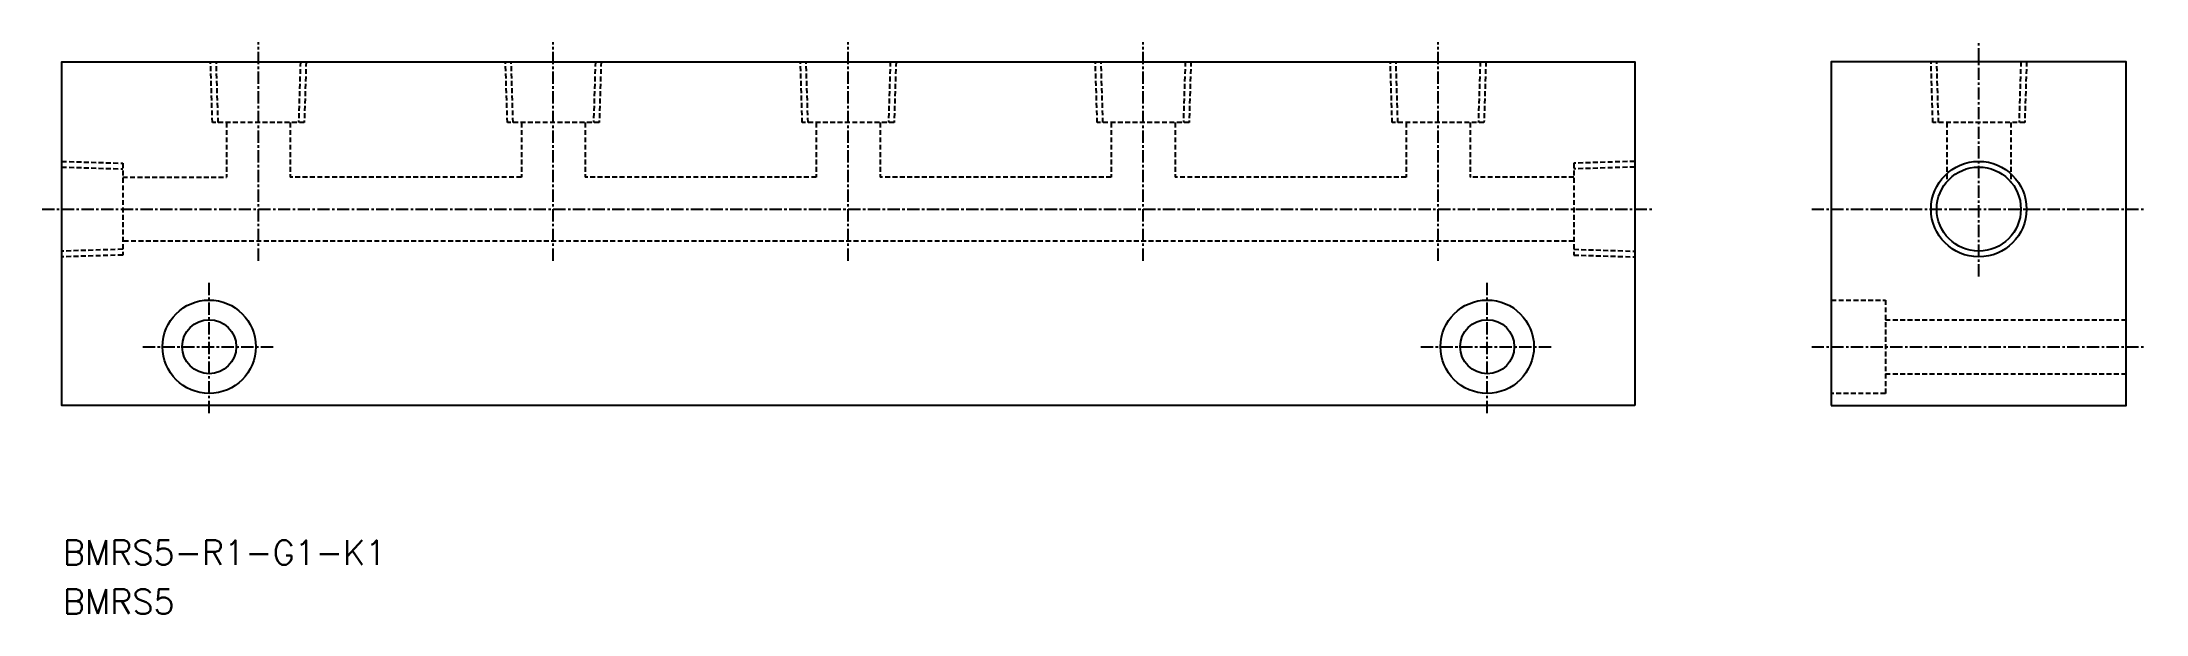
# Model space of a CAD drawing. Extents: x 35 to 249, y 66 to 124.
import ezdxf
from ezdxf.enums import TextEntityAlignment as Align

# ---------------------------------------------------------------- set-up
doc = ezdxf.new("R2010")
doc.units = 0
doc.linetypes.add('CENTER', pattern=[2, 1.25, -0.25, 0.25, -0.25])
doc.linetypes.add('DASHED', pattern=[0.75, 0.5, -0.25])
doc.layers.get('0').update_dxf_attribs({"linetype": 'CONTINUOUS'})
doc.layers.add('CENTER', color=1, linetype='CENTER')
doc.styles.get("Standard").update_dxf_attribs({"font": 'txt.shx', "bigfont": 'extfont.shx'})

msp = doc.modelspace()

# ---------------------------------------------------------------- linework, layer by layer
at = {"color": 3, "linetype": 'DASHED'}
for p, q in [((52.33, 116.3), (52.14, 122.5)), ((52.91, 116.3), (52.72, 122.5)), ((61.28, 122.5), (61.09, 116.3)), ((61.86, 122.5), (61.67, 116.3)), ((82.33, 116.3), (82.14, 122.5)), ((82.91, 116.3), (82.72, 122.5)), ((91.28, 122.5), (91.09, 116.3)), ((91.86, 122.5), (91.67, 116.3)), ((112.33, 116.3), (112.14, 122.5)), ((112.91, 116.3), (112.72, 122.5)), ((121.28, 122.5), (121.09, 116.3)), ((121.86, 122.5), (121.67, 116.3)), ((142.33, 116.3), (142.14, 122.5)), ((142.91, 116.3), (142.72, 122.5)), ((151.28, 122.5), (151.09, 116.3)), ((151.86, 122.5), (151.67, 116.3)), ((172.33, 116.3), (172.14, 122.5)), ((172.91, 116.3), (172.72, 122.5)), ((181.28, 122.5), (181.09, 116.3)), ((181.86, 122.5), (181.67, 116.3)), ((227.33, 116.3), (227.14, 122.5)), ((227.91, 116.3), (227.72, 122.5)), ((236.28, 122.5), (236.09, 116.3)), ((236.86, 122.5), (236.67, 116.3)), ((61.67, 116.3), (52.33, 116.3)), ((53.75, 116.3), (53.75, 110.75)), ((60.25, 116.3), (60.25, 110.75)), ((91.67, 116.3), (82.33, 116.3)), ((83.75, 116.3), (83.75, 110.75)), ((90.25, 116.3), (90.25, 110.75)), ((121.67, 116.3), (112.33, 116.3)), ((113.75, 116.3), (113.75, 110.75)), ((120.25, 116.3), (120.25, 110.75)), ((151.67, 116.3), (142.33, 116.3)), ((143.75, 116.3), (143.75, 110.75)), ((150.25, 116.3), (150.25, 110.75)), ((181.67, 116.3), (172.33, 116.3)), ((173.75, 116.3), (173.75, 110.75)), ((180.25, 116.3), (180.25, 110.75)), ((236.67, 116.3), (227.33, 116.3)), ((228.75, 116.3), (228.75, 110.29)), ((235.25, 116.3), (235.25, 110.29)), ((37, 112.36), (43.2, 112.17)), ((37, 111.78), (43.2, 111.59)), ((43.2, 112.17), (43.2, 102.83)), ((197, 112.36), (190.8, 112.17)), ((190.8, 112.17), (190.8, 102.83)), ((197, 111.78), (190.8, 111.59)), ((43.2, 110.75), (53.75, 110.75)), ((83.75, 110.75), (60.25, 110.75)), ((113.75, 110.75), (90.25, 110.75)), ((143.75, 110.75), (120.25, 110.75)), ((173.75, 110.75), (150.25, 110.75)), ((190.8, 110.75), (180.25, 110.75)), ((43.2, 103.41), (37, 103.22)), ((43.2, 102.83), (37, 102.64)), ((190.8, 104.25), (43.2, 104.25)), ((190.8, 103.41), (197, 103.22)), ((190.8, 102.83), (197, 102.64)), ((217, 98.25), (222.5, 98.25)), ((222.5, 98.25), (222.5, 88.75)), ((222.5, 96.25), (247, 96.25)), ((222.5, 90.75), (247, 90.75)), ((222.5, 88.75), (217, 88.75))]:
    msp.add_line(p, q, dxfattribs=at)
at = {"color": 7, "linetype": 'CONTINUOUS'}
for points in [[(197, 87.5), (37, 87.5), (37, 122.5), (197, 122.5)], [(217, 87.5), (247, 87.5), (247, 122.5), (217, 122.5)]]:
    msp.add_lwpolyline(points, close=True, dxfattribs=at)
at = {"color": 3, "linetype": 'CONTINUOUS'}
msp.add_circle((232, 107.5), 4.86, dxfattribs=at)
at = {"color": 7, "linetype": 'CONTINUOUS'}
for centre, radius in [((232, 107.5), 4.28), ((52, 93.5), 4.75), ((182, 93.5), 4.75), ((52, 93.5), 2.75), ((182, 93.5), 2.75)]:
    msp.add_circle(centre, radius, dxfattribs=at)
at = {"layer": 'CENTER', "color": 1, "linetype": 'CENTER'}
for p, q in [((57, 102.25), (57, 124.5)), ((87, 102.25), (87, 124.5)), ((117, 102.25), (117, 124.5)), ((147, 102.25), (147, 124.5)), ((177, 102.25), (177, 124.5)), ((232, 100.64), (232, 124.5)), ((35, 107.5), (199, 107.5)), ((215, 107.5), (249, 107.5)), ((52, 86.75), (52, 100.25)), ((182, 86.75), (182, 100.25)), ((45.25, 93.5), (58.75, 93.5)), ((175.25, 93.5), (188.75, 93.5)), ((215, 93.5), (249, 93.5))]:
    msp.add_line(p, q, dxfattribs=at)

# ---------------------------------------------------------------- texts
at = {"color": 7, "linetype": 'CONTINUOUS'}
for s, p in [('BMRS5-R1-G1-K1', (37.12, 72.56)), ('BMRS5', (37.12, 67.56))]:
    msp.add_text(s, height=2.5, dxfattribs=at).set_placement(p, align=Align.MIDDLE_LEFT)

doc.saveas('drawing.dxf')
